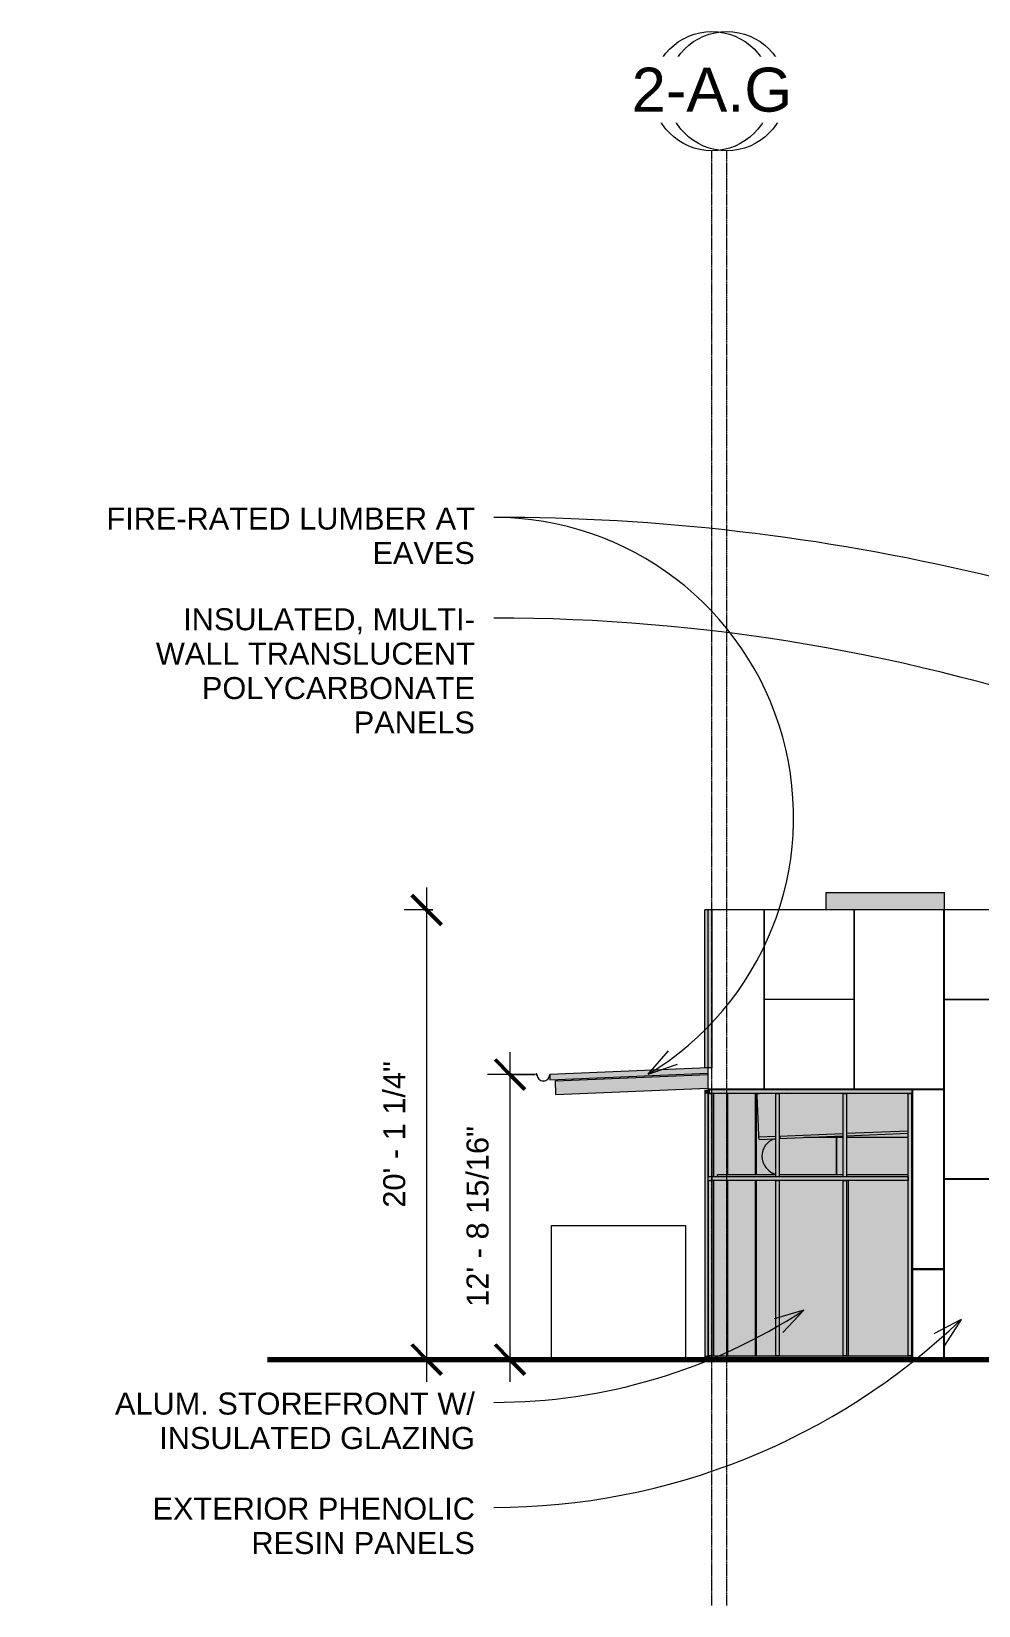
# Model space of a CAD drawing. Header units: inches. Extents: x 20478 to 36715, y -248 to 750.
# Drawn here: x 28836 to 29344, y -132 to 713 of the extents above; entities that cross this region are included whole.
import ezdxf

# ---------------------------------------------------------------- set-up
doc = ezdxf.new("R2010")
doc.units = ezdxf.units.IN
doc.header["$MEASUREMENT"] = 0
doc.linetypes.add('Grid Line 1_2_', pattern=[0.875, 0.5, -0.125, 0.125, -0.125])
for name, color, linetype, lineweight in [('A-ANNO-DIMS', 211, 'Continuous', 9), ('A-ANNO-DIMS-128', 211, 'Continuous', 9), ('A-GLAZ-CWMG', 51, 'Continuous', 9), ('A-ROOF', 132, 'Continuous', 13), ('A-ROOF-OTLN', 132, 'Continuous', 9), ('A-WALL-PATT', 111, 'Continuous', 13), ('C-TOPO', 7, 'Continuous', 9), ('E-ELEC-EQPM', 71, 'Continuous', 9), ('G-ANNO-TEXT', 231, 'Continuous', 9), ('I-WALL', 2, 'Continuous', 13), ('L-SITE-WALL', 31, 'Continuous', 13), ('M-EQPM', 50, 'Continuous', 9), ('M-HVAC-DUCT', 70, 'Continuous', 9), ('M-HVAC-DUCT-ANNO', 70, 'Continuous', 9), ('S-BEAM', 12, 'Continuous', 9), ('S-COLS', 52, 'Continuous', 9), ('S-GRID', 1, 'Continuous', 9), ('S-GRID-IDEN', 1, 'Continuous', 9)]:
    doc.layers.add(name, color=color, linetype=linetype, lineweight=lineweight)
doc.styles.add('Arial', font='arial.ttf', dxfattribs={"height": 23.60479})
doc.styles.add('Arial_1', font='arial.ttf', dxfattribs={"height": 11.802395})
doc.dimstyles.new('Linear_-_3_32__Arial', dxfattribs={"dimscale": 12, "dimtxt": 12, "dimasz": 1.333333, "dimexe": 1, "dimexo": 0.666667, "dimgap": 0.666667, "dimtad": 1, "dimdec": 4, "dimrnd": 0.0625, "dimzin": 1, "dimdsep": 46, "dimlunit": 4, "dimtxsty": 'Arial_1', "dimblk1": 'OBLIQUE', "dimblk2": 'OBLIQUE', "dimsah": 1, "dimcen": 0.09, "dimdle": 1, "dimazin": 0, "dimtfac": 1, "dimtdec": 4, "dimtix": 1, "dimtmove": 0, "dimatfit": 3, "dimfxl": 1, "dimtvp": 1, "dimtfill": 1, "dimfrac": 2, "dimtolj": 1, "dimtzin": 0, "dimarcsym": 2})

# ---------------------------------------------------------------- blocks, each defined once
blk = doc.blocks.new('W-Wide Flange-Column - B2_B-1007241-Elevation - East')
at = {"layer": 'S-COLS'}
h = blk.add_hatch(color=256, dxfattribs=at)
h.paths.add_polyline_path([(-22786.87, 2), (-22786.87, 96), (-22787.3, 96), (-22787.3, 2)], flags=0)
h.paths.add_polyline_path([(-22787.3, 99.16), (-22786.87, 99.16), (-22786.87, 142.75), (-22787.3, 142.75), (-22787.3, 132.64)], flags=0)
h = blk.add_hatch(color=256, dxfattribs=at)
h.paths.add_polyline_path([(-22786.35, 2), (-22786.18, 2), (-22786.18, 96), (-22786.87, 96), (-22786.83, 2), (-22786.52, 2)], flags=0)
h.paths.add_polyline_path([(-22786.78, 99.16), (-22786.18, 99.16), (-22786.18, 142.75), (-22786.87, 142.75), (-22786.83, 99.16), (-22786.81, 99.16)], flags=0)
h = blk.add_hatch(color=256, dxfattribs=at)
h.paths.add_polyline_path([(-22772.68, 2), (-22772.68, 96), (-22786.18, 96), (-22786.18, 2)], flags=0)
h.paths.add_polyline_path([(-22786.18, 99.16), (-22772.68, 99.16), (-22772.68, 142.75), (-22786.18, 142.75), (-22786.18, 132.64)], flags=0)
h = blk.add_hatch(color=256, dxfattribs=at)
h.paths.add_polyline_path([(-22772.53, 2), (-22771.99, 2), (-22772.03, 96), (-22772.68, 96), (-22772.68, 2), (-22772.53, 2)], flags=0)
h.paths.add_polyline_path([(-22772.06, 99.16), (-22771.99, 99.16), (-22772.03, 142.75), (-22772.68, 142.75), (-22772.63, 99.16), (-22772.08, 99.16)], flags=0)
h = blk.add_hatch(color=256, dxfattribs=at)
h.paths.add_polyline_path([(-22771.55, 2), (-22771.55, 96), (-22771.99, 96), (-22771.99, 2)], flags=0)
h.paths.add_polyline_path([(-22771.99, 99.16), (-22771.55, 99.16), (-22771.55, 142.75), (-22771.99, 142.75), (-22771.99, 104.51)], flags=0)
for p, q in [((-22787.3, 142.75), (-22787.3, 99.16)), ((-22786.87, 142.75), (-22786.87, 99.16)), ((-22771.99, 142.75), (-22771.99, 99.16)), ((-22771.55, 142.75), (-22771.55, 99.16)), ((-22787.3, 96), (-22787.3, 2)), ((-22786.87, 96), (-22786.87, 2)), ((-22771.99, 96), (-22771.99, 2)), ((-22771.55, 96), (-22771.55, 2))]:
    blk.add_line(p, q, dxfattribs=at)
blk = doc.blocks.new('W-Wide Flange - 8_ WIDE-1053161-Elevation - East')
at = {"layer": 'S-BEAM'}
h = blk.add_hatch(color=256, dxfattribs=at)
h.paths.add_polyline_path([(-22754.61, 144.75), (-22721.95, 144.75), (-22709.95, 145.25), (-22742.61, 145.25)], flags=0)
h.paths.add_polyline_path([(-22371.37, 160.05), (-22370.44, 160.05), (-22370.44, 160.76), (-22371.37, 160.72)], flags=0)
h = blk.add_hatch(color=256, dxfattribs=at)
h.paths.add_polyline_path([(-22770.07, 120.34), (-22761.18, 120.71), (-22761.18, 142.22), (-22770.96, 141.82), (-22770.19, 123.26)], flags=0)
h.paths.add_polyline_path([(-22759.18, 120.79), (-22724.99, 122.21), (-22724.99, 142.75), (-22749.62, 142.71), (-22759.18, 142.26), (-22759.18, 123.26)], flags=0)
h.paths.add_polyline_path([(-22722.99, 122.3), (-22689.93, 123.67), (-22689.93, 142.75), (-22722.99, 142.71), (-22722.99, 132.64)], flags=0)
h.paths.add_polyline_path([(-22687.93, 123.76), (-22687.68, 123.77), (-22687.68, 145.25), (-22689.93, 145.19), (-22700.57, 144.75), (-22687.93, 144.75), (-22687.93, 132.64)], flags=0)
h.paths.add_polyline_path([(-22371.37, 136.95), (-22370.44, 137.02), (-22370.44, 157.02), (-22371.37, 157.02), (-22371.37, 137.02)], flags=0)
h.paths.add_polyline_path([(-22366.82, 137.14), (-22359.55, 137.46), (-22359.55, 142.02), (-22364.05, 142.02), (-22364.05, 145), (-22366.82, 145), (-22366.82, 137.23)], flags=0)
h = blk.add_hatch(color=256, dxfattribs=at)
h.paths.add_polyline_path([(-22770.96, 141.82), (-22761.18, 142.26), (-22761.18, 142.75), (-22771, 142.71), (-22770.97, 142.05)], flags=0)
h.paths.add_polyline_path([(-22759.18, 142.31), (-22748.57, 142.75), (-22759.18, 142.71), (-22759.18, 142.45)], flags=0)
h.paths.add_polyline_path([(-22721.86, 144.75), (-22700.57, 144.75), (-22688.57, 145.25), (-22709.95, 145.25), (-22721.95, 144.75)], flags=0)
h = blk.add_hatch(color=256, dxfattribs=at)
h.paths.add_polyline_path([(-22770.03, 119.45), (-22761.18, 119.85), (-22761.18, 120.71), (-22770.07, 120.34), (-22770.03, 119.48)], flags=0)
h.paths.add_polyline_path([(-22759.18, 119.9), (-22724.99, 121.35), (-22724.99, 122.21), (-22759.18, 120.78), (-22759.18, 119.93)], flags=0)
h.paths.add_polyline_path([(-22722.99, 121.41), (-22689.93, 122.81), (-22689.93, 123.67), (-22722.99, 122.27), (-22722.99, 121.43)], flags=0)
h.paths.add_polyline_path([(-22687.93, 122.87), (-22687.68, 122.91), (-22687.68, 123.77), (-22687.93, 123.71), (-22687.93, 122.89)], flags=0)
h.paths.add_polyline_path([(-22371.37, 136.06), (-22370.44, 136.13), (-22370.44, 136.99), (-22371.37, 136.95), (-22371.37, 136.06)], flags=0)
h.paths.add_polyline_path([(-22366.82, 136.25), (-22359.55, 136.6), (-22359.55, 137.44), (-22366.82, 137.14), (-22366.82, 136.25)], flags=0)
h = blk.add_hatch(color=256, dxfattribs=at)
h.paths.add_polyline_path([(-22769.97, 118.09), (-22761.18, 118.45), (-22761.18, 119.82), (-22770.03, 119.45)], flags=0)
h.paths.add_polyline_path([(-22759.18, 118.54), (-22724.99, 119.96), (-22724.99, 121.32), (-22759.18, 119.9), (-22759.18, 118.57)], flags=0)
h.paths.add_polyline_path([(-22722.99, 120.05), (-22689.93, 121.42), (-22689.93, 122.78), (-22722.99, 121.41)], flags=0)
h.paths.add_polyline_path([(-22687.93, 121.51), (-22687.68, 121.52), (-22687.68, 122.88), (-22687.93, 122.87)], flags=0)
h.paths.add_polyline_path([(-22371.37, 134.7), (-22370.44, 134.73), (-22370.44, 136.1), (-22371.37, 136.06)], flags=0)
h.paths.add_polyline_path([(-22366.82, 134.89), (-22358.9, 135.22), (-22358.95, 136.57), (-22366.82, 136.25)], flags=0)
for p, q in [((-22371.37, 160.72), (-22370.44, 160.76)), ((-22754.61, 144.75), (-22742.61, 145.25)), ((-22721.95, 144.75), (-22709.95, 145.25)), ((-22771, 142.71), (-22769.95, 142.75)), ((-22770.96, 141.82), (-22771, 142.71)), ((-22770.07, 120.34), (-22770.96, 141.82)), ((-22371.37, 136.06), (-22370.44, 136.1)), ((-22366.82, 136.25), (-22358.95, 136.57)), ((-22366.82, 134.89), (-22358.9, 135.22)), ((-22358.95, 136.6), (-22358.95, 136.57)), ((-22358.95, 136.57), (-22358.9, 135.22)), ((-22371.37, 134.7), (-22370.44, 134.73)), ((-22770.03, 119.45), (-22770.07, 120.34)), ((-22770.03, 119.45), (-22761.18, 119.82)), ((-22769.97, 118.09), (-22770.03, 119.45)), ((-22769.97, 118.09), (-22761.18, 118.45)), ((-22759.18, 119.9), (-22724.99, 121.32)), ((-22759.18, 118.54), (-22724.99, 119.96)), ((-22722.99, 121.41), (-22689.93, 122.78)), ((-22722.99, 120.05), (-22689.93, 121.42)), ((-22687.93, 122.87), (-22687.68, 122.88)), ((-22687.93, 121.51), (-22687.68, 121.52))]:
    blk.add_line(p, q, dxfattribs=at)
blk = doc.blocks.new('Girt_C - 8_D-1039129-Elevation - East')
at = {"layer": 'S-BEAM'}
h = blk.add_hatch(color=256, dxfattribs=at)
h.paths.add_polyline_path([(-22792.3, 98.98), (-22761.18, 98.99), (-22761.18, 99.16), (-22792.3, 99.11)], flags=0)
h.paths.add_polyline_path([(-22722.99, 98.98), (-22689.93, 99.01), (-22689.93, 99.16), (-22722.99, 99.11), (-22722.99, 99)], flags=0)
h.paths.add_polyline_path([(-22724.99, 98.98), (-22724.99, 99.16), (-22759.18, 99.11), (-22759.18, 98.98), (-22728.87, 98.98)], flags=0)
h.paths.add_polyline_path([(-22687.93, 98.98), (-22687.68, 99.01), (-22687.68, 99.16), (-22687.93, 99.11), (-22687.93, 99.01)], flags=0)
h.paths.add_polyline_path([(-22360.05, 98.98), (-22360.05, 99.11), (-22366.82, 99.11), (-22366.82, 98.98)], flags=0)
h.paths.add_polyline_path([(-22370.44, 98.98), (-22370.44, 99.16), (-22371.37, 99.11), (-22371.37, 98.98)], flags=0)
h = blk.add_hatch(color=256, dxfattribs=at)
h.paths.add_polyline_path([(-22687.93, 96.61), (-22687.68, 96.61), (-22687.68, 98.98), (-22687.93, 98.98), (-22687.93, 97)], flags=0)
h.paths.add_polyline_path([(-22360.05, 96.61), (-22360.05, 98.98), (-22366.82, 98.98), (-22366.82, 96.61)], flags=0)
h.paths.add_polyline_path([(-22370.44, 96.61), (-22370.44, 98.98), (-22371.37, 98.98), (-22371.37, 96.61)], flags=0)
h.paths.add_polyline_path([(-22761.18, 98), (-22761.18, 98.98), (-22792.3, 98.98), (-22792.3, 98), (-22762.76, 98)], flags=0)
h.paths.add_polyline_path([(-22733.71, 98), (-22724.99, 98), (-22724.99, 98.98), (-22759.18, 98.98), (-22759.18, 98), (-22738.55, 98)], flags=0)
h.paths.add_polyline_path([(-22704.66, 98), (-22689.93, 98), (-22689.93, 98.98), (-22722.99, 98.98), (-22722.99, 98)], flags=0)
h = blk.add_hatch(color=256, dxfattribs=at)
h.paths.add_polyline_path([(-22371.37, 96.13), (-22370.44, 96.13), (-22370.44, 96.61), (-22371.37, 96.61)], flags=0)
h.paths.add_polyline_path([(-22687.68, 96.13), (-22687.68, 96.61), (-22687.93, 96.61), (-22687.93, 96.13)], flags=0)
h.paths.add_polyline_path([(-22360.05, 96.13), (-22360.05, 96.61), (-22366.82, 96.61), (-22366.82, 96.13)], flags=0)
for p, q in [((-22761.18, 99.16), (-22792.3, 99.16)), ((-22792.3, 98.98), (-22792.3, 99.16)), ((-22792.3, 98), (-22792.3, 98.98)), ((-22724.99, 99.16), (-22759.18, 99.16)), ((-22689.93, 99.16), (-22722.99, 99.16)), ((-22687.68, 99.16), (-22687.93, 99.16)), ((-22687.93, 96.61), (-22687.68, 96.61)), ((-22687.93, 96.13), (-22687.68, 96.13)), ((-22370.44, 99.16), (-22371.37, 99.16)), ((-22371.37, 96.61), (-22370.44, 96.61)), ((-22371.37, 96.13), (-22370.44, 96.13)), ((-22360.05, 99.16), (-22366.82, 99.16)), ((-22366.82, 96.61), (-22360.05, 96.61)), ((-22366.82, 96.13), (-22360.05, 96.13)), ((-22360.05, 99.11), (-22360.05, 98.98)), ((-22360.05, 98.98), (-22360.05, 96.61)), ((-22360.05, 96.61), (-22360.05, 96.13))]:
    blk.add_line(p, q, dxfattribs=at)
blk = doc.blocks.new('Rectangular Mullion - Rectangular Mullion 1-827989-Elevation - East')
at = {"layer": 'A-GLAZ-CWMG'}
blk.add_hatch(color=256, dxfattribs=at).paths.add_polyline_path([(-22797.43, 142.75), (-22797.43, 144.75), (-22798.93, 144.75), (-22798.93, 142.75)], flags=0)
blk.add_line((-22798.93, 142.75), (-22798.93, 144.75), dxfattribs=at)
blk = doc.blocks.new('Rectangular Mullion - Rectangular Mullion 1-827457-Elevation - East')
at = {"layer": 'A-GLAZ-CWMG'}
h = blk.add_hatch(color=256, dxfattribs=at)
h.paths.add_polyline_path([(-22794.43, 2), (-22794.43, 96), (-22795.37, 96), (-22795.37, 2)], flags=0)
h.paths.add_polyline_path([(-22797.43, 2), (-22797.43, 97), (-22798.93, 97), (-22798.93, 2)], flags=0)
for p, q in [((-22798.93, 2), (-22798.93, 97)), ((-22794.43, 96), (-22794.43, 2))]:
    blk.add_line(p, q, dxfattribs=at)
blk = doc.blocks.new('Rectangular Mullion - Rectangular Mullion 1-827803-Elevation - East')
at = {"layer": 'A-GLAZ-CWMG'}
h = blk.add_hatch(color=256, dxfattribs=at)
h.paths.add_polyline_path([(-22797.43, 97), (-22797.43, 142.75), (-22798.93, 142.75), (-22798.93, 97)], flags=0)
h.paths.add_polyline_path([(-22795.37, 98), (-22794.43, 98), (-22794.43, 142.75), (-22795.37, 142.75), (-22795.37, 132.64)], flags=0)
for p, q in [((-22798.93, 97), (-22798.93, 142.75)), ((-22794.43, 142.75), (-22794.43, 98))]:
    blk.add_line(p, q, dxfattribs=at)
blk = doc.blocks.new('Rectangular Mullion - Rectangular Mullion 1-779578-Elevation - East')
at = {"layer": 'A-GLAZ-CWMG'}
blk.add_hatch(color=256, dxfattribs=at).paths.add_polyline_path([(-22797.43, 0), (-22797.43, 2), (-22798.93, 2), (-22798.93, 0)], flags=0)
blk.add_line((-22798.93, 0), (-22798.93, 2), dxfattribs=at)
blk = doc.blocks.new('Rectangular Mullion - Rectangular Mullion 1-827988-Elevation - East')
at = {"layer": 'A-GLAZ-CWMG'}
blk.add_hatch(color=256, dxfattribs=at).paths.add_polyline_path([(-22796.37, 142.75), (-22796.37, 144.75), (-22797.43, 144.75), (-22797.43, 142.75)], flags=0)
for p, q in [((-22797.43, 142.75), (-22797.43, 144.75)), ((-22796.37, 144.75), (-22797.43, 144.75)), ((-22796.37, 142.75), (-22797.43, 142.75))]:
    blk.add_line(p, q, dxfattribs=at)
blk = doc.blocks.new('Rectangular Mullion - Rectangular Mullion 1-769201-Elevation - East')
at = {"layer": 'A-GLAZ-CWMG'}
blk.add_hatch(color=256, dxfattribs=at).paths.add_polyline_path([(-22760.18, 142.75), (-22723.99, 142.75), (-22724.03, 144.75), (-22760.18, 144.75)], flags=0)
for p, q in [((-22723.99, 144.75), (-22760.18, 144.75)), ((-22723.99, 142.75), (-22760.18, 142.75))]:
    blk.add_line(p, q, dxfattribs=at)
blk = doc.blocks.new('Rectangular Mullion - Rectangular Mullion 1-769360-Elevation - East')
at = {"layer": 'A-GLAZ-CWMG'}
blk.add_hatch(color=256, dxfattribs=at).paths.add_polyline_path([(-22687.93, 0), (-22687.93, 2), (-22723.99, 2), (-22723.99, 0)], flags=0)
for p, q in [((-22723.99, 2), (-22687.93, 2)), ((-22687.93, 2), (-22687.93, 0))]:
    blk.add_line(p, q, dxfattribs=at)
blk = doc.blocks.new('Rectangular Mullion - Rectangular Mullion 1-769200-Elevation - East')
at = {"layer": 'A-GLAZ-CWMG'}
blk.add_hatch(color=256, dxfattribs=at).paths.add_polyline_path([(-22796.37, 0), (-22760.18, 0), (-22760.18, 2), (-22796.37, 2)], flags=0)
blk.add_line((-22796.37, 2), (-22760.18, 2), dxfattribs=at)
blk = doc.blocks.new('Rectangular Mullion - Rectangular Mullion 1-779579-Elevation - East')
at = {"layer": 'A-GLAZ-CWMG'}
blk.add_hatch(color=256, dxfattribs=at).paths.add_polyline_path([(-22797.43, 0), (-22796.37, 0), (-22796.37, 2), (-22797.43, 2)], flags=0)
for p, q in [((-22797.43, 0), (-22797.43, 2)), ((-22797.43, 2), (-22796.37, 2))]:
    blk.add_line(p, q, dxfattribs=at)
blk = doc.blocks.new('Rectangular Mullion - Rectangular Mullion 1-827436-Elevation - East')
at = {"layer": 'A-GLAZ-CWMG'}
blk.add_hatch(color=256, dxfattribs=at).paths.add_polyline_path([(-22795.43, 2), (-22795.43, 97), (-22797.43, 97), (-22797.43, 2)], flags=0)
for p, q in [((-22797.43, 97), (-22797.43, 2)), ((-22795.43, 97), (-22795.43, 2)), ((-22795.43, 2), (-22797.43, 2))]:
    blk.add_line(p, q, dxfattribs=at)
blk = doc.blocks.new('Rectangular Mullion - Rectangular Mullion 1-827437-Elevation - East')
at = {"layer": 'A-GLAZ-CWMG'}
blk.add_hatch(color=256, dxfattribs=at).paths.add_polyline_path([(-22795.43, 97), (-22795.43, 142.75), (-22797.43, 142.75), (-22797.43, 97)], flags=0)
for p, q in [((-22797.43, 142.75), (-22795.43, 142.75)), ((-22797.43, 142.75), (-22797.43, 97)), ((-22795.43, 142.75), (-22795.43, 97))]:
    blk.add_line(p, q, dxfattribs=at)
blk = doc.blocks.new('Rectangular Mullion - Rectangular Mullion 1-827438-Elevation - East')
at = {"layer": 'A-GLAZ-CWMG'}
blk.add_hatch(color=256, dxfattribs=at).paths.add_polyline_path([(-22687.93, 97), (-22687.93, 142.75), (-22689.93, 142.75), (-22689.93, 97)], flags=0)
for p, q in [((-22689.93, 142.75), (-22687.93, 142.75)), ((-22689.93, 97), (-22689.93, 142.75)), ((-22687.93, 97), (-22687.93, 142.75))]:
    blk.add_line(p, q, dxfattribs=at)
blk = doc.blocks.new('Rectangular Mullion - Rectangular Mullion 1-827439-Elevation - East')
at = {"layer": 'A-GLAZ-CWMG'}
blk.add_hatch(color=256, dxfattribs=at).paths.add_polyline_path([(-22689.93, 2), (-22687.93, 2), (-22687.93, 97), (-22689.93, 97), (-22689.93, 95.13)], flags=0)
for p, q in [((-22689.93, 2), (-22689.93, 97)), ((-22687.93, 2), (-22687.93, 97)), ((-22687.93, 2), (-22689.93, 2))]:
    blk.add_line(p, q, dxfattribs=at)
blk = doc.blocks.new('Rectangular Mullion - Rectangular Mullion 1-769364-Elevation - East')
at = {"layer": 'A-GLAZ-CWMG'}
blk.add_hatch(color=256, dxfattribs=at).paths.add_polyline_path([(-22723.99, 96), (-22689.93, 96), (-22689.93, 98), (-22723.99, 98)], flags=0)
for p, q in [((-22689.93, 98), (-22723.99, 98)), ((-22689.93, 96), (-22723.99, 96)), ((-22689.93, 98), (-22689.93, 96))]:
    blk.add_line(p, q, dxfattribs=at)
blk = doc.blocks.new('Rectangular Mullion - Rectangular Mullion 1-769423-Elevation - East')
at = {"layer": 'A-GLAZ-CWMG'}
blk.add_hatch(color=256, dxfattribs=at).paths.add_polyline_path([(-22762.76, 96), (-22760.18, 96), (-22760.18, 98), (-22796.37, 98), (-22796.37, 96), (-22767.6, 96)], flags=0)
for p, q in [((-22760.18, 98), (-22796.37, 98)), ((-22760.18, 96), (-22796.37, 96))]:
    blk.add_line(p, q, dxfattribs=at)
blk = doc.blocks.new('Rectangular Mullion - Rectangular Mullion 1-827430-Elevation - East')
at = {"layer": 'A-GLAZ-CWMG'}
blk.add_hatch(color=256, dxfattribs=at).paths.add_polyline_path([(-22759.18, 2), (-22759.18, 96), (-22761.18, 96), (-22761.18, 2)], flags=0)
for p, q in [((-22761.18, 96), (-22759.18, 96)), ((-22761.18, 96), (-22761.18, 2)), ((-22759.18, 96), (-22759.18, 2)), ((-22759.18, 2), (-22761.18, 2))]:
    blk.add_line(p, q, dxfattribs=at)
blk = doc.blocks.new('Rectangular Mullion - Rectangular Mullion 1-827431-Elevation - East')
at = {"layer": 'A-GLAZ-CWMG'}
blk.add_hatch(color=256, dxfattribs=at).paths.add_polyline_path([(-22761.18, 98), (-22759.18, 98), (-22759.18, 142.75), (-22761.18, 142.75), (-22761.18, 99.82)], flags=0)
for p, q in [((-22761.18, 142.75), (-22759.18, 142.75)), ((-22761.18, 142.75), (-22761.18, 98)), ((-22759.18, 142.75), (-22759.18, 98)), ((-22759.18, 98), (-22761.18, 98))]:
    blk.add_line(p, q, dxfattribs=at)
blk = doc.blocks.new('Rectangular Mullion - Rectangular Mullion 1-779532-Elevation - East')
at = {"layer": 'A-GLAZ-CWMG'}
blk.add_hatch(color=256, dxfattribs=at).paths.add_polyline_path([(-22687.93, 142.75), (-22687.93, 144.75), (-22723.99, 144.75), (-22723.99, 142.75)], flags=0)
for p, q in [((-22687.93, 144.75), (-22723.99, 144.75)), ((-22687.93, 144.75), (-22687.93, 142.75)), ((-22687.93, 142.75), (-22723.99, 142.75))]:
    blk.add_line(p, q, dxfattribs=at)
blk = doc.blocks.new('Rectangular Mullion - Rectangular Mullion 1-769211-Elevation - East')
at = {"layer": 'A-GLAZ-CWMG'}
blk.add_hatch(color=256, dxfattribs=at).paths.add_polyline_path([(-22724.03, 0), (-22723.99, 0), (-22724.03, 2), (-22760.18, 2), (-22760.18, 0)], flags=0)
blk.add_line((-22760.18, 2), (-22723.99, 2), dxfattribs=at)
blk = doc.blocks.new('Rectangular Mullion - Rectangular Mullion 1-779533-Elevation - East')
at = {"layer": 'A-GLAZ-CWMG'}
blk.add_hatch(color=256, dxfattribs=at).paths.add_polyline_path([(-22724.03, 96), (-22723.99, 96), (-22724.03, 98), (-22760.18, 98), (-22760.18, 96), (-22728.87, 96)], flags=0)
for p, q in [((-22723.99, 98), (-22760.18, 98)), ((-22723.99, 96), (-22760.18, 96))]:
    blk.add_line(p, q, dxfattribs=at)
blk = doc.blocks.new('Rectangular Mullion - Rectangular Mullion 1-827464-Elevation - East')
at = {"layer": 'A-GLAZ-CWMG'}
blk.add_hatch(color=256, dxfattribs=at).paths.add_polyline_path([(-22722.99, 2), (-22722.99, 96), (-22724.99, 96), (-22724.99, 2), (-22724.03, 2)], flags=0)
for p, q in [((-22724.99, 96), (-22722.99, 96)), ((-22724.99, 96), (-22724.99, 2)), ((-22722.99, 96), (-22722.99, 2)), ((-22722.99, 2), (-22724.99, 2))]:
    blk.add_line(p, q, dxfattribs=at)
blk = doc.blocks.new('Rectangular Mullion - Rectangular Mullion 1-827987-Elevation - East')
at = {"layer": 'A-GLAZ-CWMG'}
blk.add_hatch(color=256, dxfattribs=at).paths.add_polyline_path([(-22724.99, 98), (-22722.99, 98), (-22722.99, 142.75), (-22724.99, 142.75), (-22724.99, 104.51)], flags=0)
for p, q in [((-22724.99, 142.75), (-22722.99, 142.75)), ((-22724.99, 142.75), (-22724.99, 98)), ((-22722.99, 142.75), (-22722.99, 98)), ((-22722.99, 98), (-22724.99, 98))]:
    blk.add_line(p, q, dxfattribs=at)
blk = doc.blocks.new('Rectangular Mullion - Rectangular Mullion 1-827470-Elevation - East')
at = {"layer": 'A-GLAZ-CWMG'}
blk.add_hatch(color=256, dxfattribs=at).paths.add_polyline_path([(-22722.05, 2), (-22722.05, 96), (-22722.99, 96), (-22722.99, 2)], flags=0)
blk.add_line((-22722.05, 2), (-22722.05, 96), dxfattribs=at)
blk = doc.blocks.new('Carrier_48TC_Standard_Efficiency_Gas_Heat_Electric_Cooling_Packaged_Rooftop_Unit_3_to_15_nominal_tons - 15 ton 48TC__16-V132-Elevation - East')
at = {"layer": 'M-EQPM'}
blk.add_hatch(color=256, dxfattribs=at).paths.add_polyline_path([(-22670.49, 241.3), (-22670.49, 250.7), (-22733.87, 250.7), (-22733.87, 241.3), (-22685.29, 241.3)], flags=0)
for p, q in [((-22733.87, 250.7), (-22670.49, 250.7)), ((-22733.87, 241.3), (-22733.87, 250.7)), ((-22670.49, 241.3), (-22670.49, 250.7))]:
    blk.add_line(p, q, dxfattribs=at)
blk = doc.blocks.new('Round Elbow - 1_5 D-893092-Elevation - East')
at = {"layer": 'M-HVAC-DUCT'}
h = blk.add_hatch(color=256, dxfattribs=at)
h.paths.add_polyline_path([(-22728.41, 109.1), (-22728.41, 119.1), (-22745.91, 119.09), (-22759.18, 118.54), (-22759.18, 109.1), (-22732.59, 109.1)], flags=0)
h.paths.add_polyline_path([(-22762.76, 109.1), (-22761.18, 109.1), (-22761.18, 118.45), (-22762.15, 118.36), (-22762.37, 118.27), (-22764.07, 117.33), (-22765.48, 116.17), (-22766.73, 114.65), (-22767.65, 112.92), (-22768.22, 111.05), (-22768.41, 109.1), (-22763.05, 109.1)], flags=0)
h = blk.add_hatch(color=256, dxfattribs=at)
h.paths.add_polyline_path([(-22757.45, 99.16), (-22728.41, 99.16), (-22728.41, 109.1), (-22759.18, 109.1), (-22759.18, 99.17), (-22758.58, 99.16), (-22757.85, 99.16)], flags=0)
h.paths.add_polyline_path([(-22761.18, 99.54), (-22761.18, 109.1), (-22768.41, 109.1), (-22768.22, 107.15), (-22767.52, 105.02), (-22766.73, 103.54), (-22765.48, 102.03), (-22763.97, 100.78), (-22762.1, 99.82), (-22761.86, 99.75)], flags=0)
for p, q in [((-22758.37, 119.1), (-22758.41, 119.1)), ((-22728.41, 119.1), (-22728.41, 109.1)), ((-22728.41, 109.1), (-22728.41, 99.12))]:
    blk.add_line(p, q, dxfattribs=at)
at = {"layer": 'M-HVAC-DUCT', "flags": 128}
blk.add_lwpolyline([(-22728.41, 119.1), (-22729.61, 119.1), (-22730.81, 119.1), (-22732, 119.1), (-22733.19, 119.1), (-22734.37, 119.1), (-22735.54, 119.1), (-22736.7, 119.1), (-22737.85, 119.1), (-22738.98, 119.1), (-22740.09, 119.1), (-22741.19, 119.1), (-22742.27, 119.1), (-22743.32, 119.1), (-22744.35, 119.1), (-22745.35, 119.1), (-22745.72, 119.1)], dxfattribs=at)
at = {"layer": 'M-HVAC-DUCT'}
for start, end in [(110.82871, 180), (180, 253.8641), (265.58498, 266.131)]:
    blk.add_arc((-22758.41, 109.1), 10, start, end, dxfattribs=at)
blk = doc.blocks.new('Dimension Lumber - 4x8-1038248-Elevation - East')
at = {"layer": 'S-BEAM'}
blk.add_hatch(color=256, dxfattribs=at).paths.add_polyline_path([(-22879.06, 142.23), (-22797.43, 145.63), (-22797.43, 152.89), (-22879.36, 149.48)], flags=0)
for p, q in [((-22879.36, 149.48), (-22797.43, 152.89)), ((-22879.06, 142.23), (-22879.36, 149.48)), ((-22879.06, 142.23), (-22797.43, 145.63))]:
    blk.add_line(p, q, dxfattribs=at)
blk = doc.blocks.new('Transformer-Dry-Type-Siemens - 6x6x6-1004770-Elevation - East')
at = {"layer": 'E-ELEC-EQPM'}
for p, q in [((-22881.46, 0), (-22881.46, 72)), ((-22881.46, 72), (-22809.46, 72)), ((-22881.46, 72), (-22809.46, 72)), ((-22881.46, 0), (-22881.46, 72)), ((-22809.46, 72), (-22809.46, 0)), ((-22809.46, 72), (-22809.46, 0))]:
    blk.add_line(p, q, dxfattribs=at)
blk = doc.blocks.new('Girt_C - 8_D-1077142-Elevation - East')
at = {"layer": 'S-BEAM'}
for points in [[(-22366.82, 241.12), (-22360.05, 241.12), (-22360.05, 241.3), (-22366.82, 241.25)], [(-22360.05, 238.75), (-22360.05, 241.12), (-22366.82, 241.12), (-22366.82, 238.75)], [(-22360.05, 238.27), (-22360.05, 238.75), (-22366.82, 238.75), (-22366.82, 238.27)]]:
    blk.add_hatch(color=256, dxfattribs=at).paths.add_polyline_path(points, flags=0)
for p, q in [((-22372.12, 241.3), (-22791.3, 241.3)), ((-22791.3, 241.25), (-22791.3, 241.3)), ((-22360.05, 241.3), (-22366.82, 241.3)), ((-22366.82, 238.75), (-22360.05, 238.75)), ((-22360.05, 238.27), (-22366.82, 238.27)), ((-22360.05, 241.3), (-22360.05, 241.12)), ((-22360.05, 241.12), (-22360.05, 238.75)), ((-22360.05, 238.75), (-22360.05, 238.27))]:
    blk.add_line(p, q, dxfattribs=at)
blk = doc.blocks.new('DIMBLOCK4-Elevation - East')
at = {"layer": 'A-ANNO-DIMS-128', "lineweight": 50}
for p, q in [((29092.72, 152.96), (29084.72, 160.96)), ((29092.72, 152.96), (29100.72, 144.96)), ((29092.72, 0), (29084.72, 8)), ((29092.72, 0), (29100.72, -8))]:
    blk.add_line(p, q, dxfattribs=at)
at = {"layer": 'A-ANNO-DIMS-128'}
for p, q in [((29092.72, 164.96), (29092.72, -12)), ((29106.17, 152.96), (29080.72, 152.96)), ((29092.72, 152.96), (29106.17, 152.96)), ((29096.03, 0), (29080.72, 0)), ((29092.72, 0), (29096.03, 0))]:
    blk.add_line(p, q, dxfattribs=at)
at = {"layer": 'A-ANNO-DIMS-128', "color": 0, "insert": (29069.41, 28.3), "char_height": 11.8024, "width": 115.6431, "attachment_point": 1, "rotation": 90, "line_spacing_factor": 0.938532, "style": 'Arial_1', "bg_fill": 3, "box_fill_scale": 1.25, "bg_fill_color": 0, "bg_fill_transparency": 0}
blk.add_mtext('12\' - 8 15/16"', dxfattribs=at)
blk = doc.blocks.new('_Oblique')
at = {"color": 0, "linetype": 'ByBlock', "lineweight": -2}
blk.add_line((-0.5, -0.5), (0.5, 0.5), dxfattribs=at)
blk = doc.blocks.new('DIMBLOCK5-Elevation - East')
at = {"layer": 'A-ANNO-DIMS-128', "lineweight": 50}
for p, q in [((29047.97, 241.25), (29039.97, 249.25)), ((29047.97, 241.25), (29055.97, 233.25)), ((29047.97, 0), (29039.97, 8)), ((29047.97, 0), (29055.97, -8))]:
    blk.add_line(p, q, dxfattribs=at)
at = {"layer": 'A-ANNO-DIMS-128'}
for p, q in [((29047.97, 253.25), (29047.97, -12)), ((29051.28, 241.25), (29035.97, 241.25)), ((29047.97, 241.25), (29051.28, 241.25)), ((29051.28, 0), (29035.97, 0)), ((29047.97, 0), (29051.28, 0))]:
    blk.add_line(p, q, dxfattribs=at)
at = {"layer": 'A-ANNO-DIMS-128', "color": 0, "insert": (29024.66, 81.49), "char_height": 11.8024, "width": 93.9323, "attachment_point": 1, "rotation": 90, "line_spacing_factor": 0.938532, "style": 'Arial_1', "bg_fill": 3, "box_fill_scale": 1.25, "bg_fill_color": 0, "bg_fill_transparency": 0}
blk.add_mtext('20\' - 1 1/4"', dxfattribs=at)
blk = doc.blocks.new('Grid - Grid Head - Circle-14747-Elevation - East')
at = {"layer": 'S-GRID-IDEN'}
blk.add_circle((-21143.8, 680.66), 32, dxfattribs=at)

msp = doc.modelspace()

# ---------------------------------------------------------------- hatches: boundary and pattern name
at = {"layer": 'A-ROOF'}
h = msp.add_hatch(color=256, dxfattribs=at)
h.paths.add_polyline_path([(29114.16828, 150.08398), (29199.04328, 153.62044), (29199.04328, 156.49794), (29114.16828, 152.96148)], flags=0)
h.paths.add_polyline_path([(29625.10578, 171.37305), (29626.0328, 171.41167), (29626.0328, 174.28917), (29625.10578, 174.25054)], flags=0)
at = {"layer": 'A-ROOF-OTLN'}
msp.add_hatch(color=256, dxfattribs=at).paths.add_polyline_path([(29110.66828, 149.46148), (29111.57415, 149.58074), (29112.41828, 149.93039), (29113.14315, 150.4866), (29113.69937, 151.21148), (29114.04902, 152.05561), (29114.16828, 152.96148), (29114.10578, 152.96148), (29113.98865, 152.07179), (29113.64524, 151.24273), (29113.09896, 150.5308), (29112.38703, 149.98452), (29111.55797, 149.64111), (29110.66828, 149.52398), (29109.77859, 149.64111), (29108.94953, 149.98452), (29108.2376, 150.5308), (29107.69132, 151.24273), (29107.34791, 152.07179), (29107.23078, 152.96148), (29107.16828, 152.96148), (29107.28754, 152.05561), (29107.63719, 151.21148), (29108.19341, 150.4866), (29108.91828, 149.93039), (29109.76241, 149.58074)], flags=0)
at = {"layer": 'A-WALL-PATT', "lineweight": 9}
h = msp.add_hatch(dxfattribs=at)
h.set_pattern_fill('FP_15', color=256, style=0, pattern_type=2)
h.set_pattern_definition([(0, (-22398.18, 0.25), (-193, 193), [48, -145]), (90, (-22398.18, 0.25), (-193, 1e-14), [96.25, -96.75]), (180, (-22350.18, 96.5), (-193, 193), [48, -145]), (90, (-22350.18, 0.25), (-193, 1e-14), [96.25, -96.75]), (180, (-22350.18, 96.75), (-193, 193), [48, -145]), (90, (-22350.18, 96.75), (-193, 1e-14), [96.25, -96.75]), (0, (-22398.18, 193), (-193, 193), [48, -145]), (90, (-22398.18, 96.75), (-193, 1e-14), [96.25, -96.75]), (0, (-22349.93, 48.25), (-193, 193), [48, -145]), (90, (-22349.93, 0), (-193, 1e-14), [48.25, -144.75]), (90, (-22301.93, 0), (-193, 1e-14), [48.25, -144.75]), (0, (-22349.93, 144.75), (-193, 193), [48, -145]), (90, (-22349.93, 48.5), (-193, 1e-14), [96.25, -96.75]), (180, (-22301.93, 48.5), (-193, 193), [48, -145]), (90, (-22301.93, 48.5), (-193, 1e-14), [96.25, -96.75]), (90, (-22349.93, 145), (-193, 1e-14), [48, -145]), (180, (-22301.93, 145), (-193, 193), [48, -145]), (90, (-22301.93, 145), (-193, 1e-14), [48, -145]), (0, (-22301.68, 0.25), (-193, 193), [48, -145]), (90, (-22301.68, 0.25), (-193, 1e-14), [96.25, -96.75]), (180, (-22253.68, 96.5), (-193, 193), [48, -145]), (90, (-22253.68, 0.25), (-193, 1e-14), [96.25, -96.75]), (180, (-22253.68, 96.75), (-193, 193), [48, -145]), (90, (-22253.68, 96.75), (-193, 1e-14), [96.25, -96.75]), (180, (-22253.68, 193), (-193, 193), [48, -145]), (90, (-22301.68, 96.75), (-193, 1e-14), [96.25, -96.75]), (0, (-22253.43, 48.25), (-193, 193), [48, -145]), (90, (-22253.43, 0), (-193, 1e-14), [48.25, -144.75]), (90, (-22205.43, 0), (-193, 1e-14), [48.25, -144.75]), (0, (-22253.43, 144.75), (-193, 193), [48, -145]), (90, (-22253.43, 48.5), (-193, 1e-14), [96.25, -96.75]), (180, (-22205.43, 48.5), (-193, 193), [48, -145]), (90, (-22205.43, 48.5), (-193, 1e-14), [96.25, -96.75]), (90, (-22253.43, 145), (-193, 1e-14), [48, -145]), (180, (-22205.43, 145), (-193, 193), [48, -145]), (90, (-22205.43, 145), (-193, 1e-14), [48, -145])])
h.paths.add_polyline_path([(29427.37611, 0), (29625.10578, 0), (29625.10578, 241.25), (29199.04328, 241.25), (29199.04328, 145.25), (29308.79328, 145.25), (29308.79328, 0)], flags=0)
at = {"layer": 'I-WALL'}
h = msp.add_hatch(color=256, dxfattribs=at)
h.paths.add_polyline_path([(29202.04328, 98), (29204.16828, 98), (29204.16828, 99.16406), (29209.16828, 99.16406), (29209.16828, 142.75), (29202.04328, 142.75), (29202.04328, 98.97591)], flags=0)
h.paths.add_polyline_path([(29235.29328, 99.16406), (29235.29328, 99.51843), (29234.96873, 99.58742), (29232.96919, 100.50291), (29231.19957, 101.85315), (29230.98784, 102.02691), (29229.63208, 103.75206), (29228.82011, 105.27115), (29228.25105, 107.14708), (29228.0589, 109.09798), (29228.27803, 111.17895), (29228.92345, 113.16535), (29230.14018, 115.16624), (29231.50048, 116.62598), (29233.0589, 117.75824), (29234.51076, 118.42132), (29226.4984, 118.08747), (29225.41601, 142.75), (29224.91828, 142.75), (29224.91828, 99.16406), (29234.81195, 99.16406)], flags=0)
h.paths.add_polyline_path([(29262.76156, 119.09798), (29271.48078, 119.09798), (29271.48078, 119.96173), (29251.01696, 119.09798), (29262.47514, 119.09798)], flags=0)
h.paths.add_polyline_path([(29306.54328, 119.09798), (29306.54328, 121.42267), (29273.48078, 120.04507), (29273.48078, 119.09798), (29291.81119, 119.09798)], flags=0)
h.paths.add_polyline_path([(29241.85776, 144.75), (29253.85776, 145.25), (29201.04328, 145.25), (29201.04328, 144.75), (29236.29328, 144.75)], flags=0)
h = msp.add_hatch(color=256, dxfattribs=at)
h.paths.add_polyline_path([(29308.79328, 0), (29308.79328, 96.12728), (29308.54328, 96.12728), (29308.54328, 0)], flags=0)
h.paths.add_polyline_path([(29237.29328, 2), (29271.48078, 2), (29271.48078, 96), (29237.29328, 96), (29237.29328, 95.12789)], flags=0)
h.paths.add_polyline_path([(29234.37947, 2), (29235.29328, 2), (29235.29328, 96), (29224.91828, 96), (29224.91828, 2)], flags=0)
h.paths.add_polyline_path([(29306.54328, 2), (29306.54328, 96), (29274.41828, 96), (29274.41828, 2)], flags=0)
h.paths.add_polyline_path([(29308.79328, 119.09798), (29308.79328, 121.51642), (29308.54328, 121.506), (29308.54328, 119.09798)], flags=0)
at = {"layer": 'L-SITE-WALL'}
for points in [[(29201.16828, 156.50333), (29201.16828, 241.25), (29197.41828, 241.25), (29197.41828, 156.50333)], [(29202.04328, 2), (29209.16828, 2), (29209.16828, 96), (29202.04328, 96), (29202.04328, 95.12789)]]:
    msp.add_hatch(color=256, dxfattribs=at).paths.add_polyline_path(points, flags=0)
at = {"layer": 'M-HVAC-DUCT'}
h = msp.add_hatch(color=256, dxfattribs=at)
h.paths.add_polyline_path([(29271.48078, 109.09798), (29271.48078, 119.09798), (29268.0589, 119.09798), (29268.0589, 109.09798)], flags=0)
h.paths.add_polyline_path([(29308.54328, 109.09798), (29308.79328, 109.09798), (29308.79328, 119.09798), (29308.54328, 119.07563), (29308.54328, 109.32494)], flags=0)
h.paths.add_polyline_path([(29306.54328, 109.09798), (29306.54328, 119.09798), (29273.48078, 119.09499), (29273.48078, 109.09798), (29291.81119, 109.09798)], flags=0)
h = msp.add_hatch(color=256, dxfattribs=at)
h.paths.add_polyline_path([(29308.79328, 99.16406), (29308.79328, 109.09798), (29308.54328, 109.09798), (29308.54328, 99.16406)], flags=0)
h.paths.add_polyline_path([(29273.48078, 99.16406), (29306.54328, 99.16406), (29306.54328, 109.09798), (29273.48078, 109.06759), (29273.48078, 99.28713)], flags=0)
h.paths.add_polyline_path([(29271.48078, 99.16406), (29271.48078, 109.09798), (29268.0589, 109.09798), (29268.0589, 99.16406)], flags=0)
at = {"layer": 'M-HVAC-DUCT-ANNO'}
msp.add_hatch(color=256, dxfattribs=at).paths.add_polyline_path([(29235.29328, 99.51843), (29235.29328, 99.53727), (29235.21986, 99.53404)], flags=0)

# ---------------------------------------------------------------- linework, layer by layer
at = {"layer": 'A-ROOF'}
for p, q in [((29199.04328, 156.49794), (29114.16828, 152.96148)), ((29114.16828, 150.08398), (29199.04328, 153.62044)), ((29114.16828, 152.96148), (29114.16828, 150.08398))]:
    msp.add_line(p, q, dxfattribs=at)
at = {"layer": 'A-ROOF-OTLN'}
for p, q in [((29107.11254, 152.7199), (29107.06791, 152.76453)), ((29114.16828, 152.96148), (29114.10578, 152.96148))]:
    msp.add_line(p, q, dxfattribs=at)
for centre, radius, start, end in [((29106.92488, 152.96148), 0.3059, 0, 307.84099082), ((29106.92488, 152.96148), 0.2434, 0, 305.98903289), ((29110.66828, 152.96148), 3.5, 180, 360), ((29110.66828, 152.96148), 3.4375, 180, 0)]:
    msp.add_arc(centre, radius, start, end, dxfattribs=at)
at = {"layer": 'C-TOPO', "lineweight": 70}
for p, q in [((28962.58211, 0), (29163.3854, 0)), ((29163.3854, 0), (29234.37947, 0)), ((29234.37947, 0), (30899.18193, 0))]:
    msp.add_line(p, q, dxfattribs=at)
at = {"layer": 'C-TOPO'}
for p, q in [((28962.58211, 0), (29163.38759, 0)), ((29234.37832, 0), (29163.38759, 0)), ((30899.18203, 0), (29234.37832, 0))]:
    msp.add_line(p, q, dxfattribs=at)
at = {"layer": 'G-ANNO-TEXT', "color": 145}
for p, q in [((29166.9597, 153.14132), (29177.86221, 165.61189)), ((29166.9597, 153.14132), (29182.63684, 158.48989)), ((29250.53516, 26.51229), (29234.66331, 21.77266)), ((29250.53516, 26.51229), (29239.15955, 14.47172)), ((29334.93251, 21.42959), (29320.24176, 13.77703)), ((29334.93251, 21.42959), (29326.03623, 7.4569))]:
    msp.add_line(p, q, dxfattribs=at)
for centre, radius, start, end in [((29084.13201, -684.82661), 1136.75909, 63.3750715, 90), ((29084.13201, 291.0566), 160.87588, 300.9877356, 90), ((29084.13201, -607.95234), 1005.85857, 51.6248666, 90), ((29084.13201, 281.45962), 304.44729, 270, 303.13233143), ((29084.13201, 283.14403), 362.48495, 270, 313.78007825)]:
    msp.add_arc(centre, radius, start, end, dxfattribs=at)
at = {"layer": 'I-WALL'}
msp.add_line((29201.04328, 145.25), (29201.04328, 144.75), dxfattribs=at)
at = {"layer": 'L-SITE-WALL'}
for p, q in [((29197.41828, 156.50333), (29197.41828, 241.25)), ((29625.10578, 241.25), (29197.41828, 241.25)), ((29199.04328, 241.25), (29199.04328, 145.25)), ((29201.16828, 241.25), (29201.16828, 156.50333)), ((29201.16828, 156.50333), (29197.41828, 156.50333)), ((29199.04328, 145.25), (29308.79328, 145.25)), ((29308.79328, 145.25), (29308.79328, 0))]:
    msp.add_line(p, q, dxfattribs=at)
at = {"layer": 'M-HVAC-DUCT'}
for p, q in [((29271.48078, 119.09798), (29268.0589, 119.09798)), ((29268.0589, 99.11552), (29268.0589, 119.09798)), ((29306.54328, 119.09798), (29273.48078, 119.09798)), ((29308.79328, 119.09798), (29308.54328, 119.09798))]:
    msp.add_line(p, q, dxfattribs=at)
at = {"layer": 'M-HVAC-DUCT-ANNO'}
for start, end in [(161.57946376, 165.45282011), (147.27272727, 148.73773149), (128.6957335, 132.42736389), (113.73757678, 116.59776841), (194.54717989, 198.42053624), (211.26226851, 212.72727273), (227.57263611, 231.3042665), (243.40223159, 246.26242322)]:
    msp.add_arc((29238.0589, 109.09798), 10, start, end, dxfattribs=at)
at = {"layer": 'S-GRID', "linetype": 'Grid Line 1_2_'}
for p, q in [((29201.16828, -132), (29201.16828, 648.65882)), ((29201.16828, -132), (29201.16828, 648.65882)), ((29209.16828, -132), (29209.16828, 648.65882)), ((29209.16828, -132), (29209.16828, 648.65882))]:
    msp.add_line(p, q, dxfattribs=at)

# ---------------------------------------------------------------- block references
at = {"layer": 'A-GLAZ-CWMG'}
for name, p in [('Rectangular Mullion - Rectangular Mullion 1-827989-Elevation - East', (51996.47109, 0)), ('Rectangular Mullion - Rectangular Mullion 1-827988-Elevation - East', (51996.47109, 0)), ('Rectangular Mullion - Rectangular Mullion 1-769201-Elevation - East', (51960.28359, 0)), ('Rectangular Mullion - Rectangular Mullion 1-769201-Elevation - East', (51996.47109, 0)), ('Rectangular Mullion - Rectangular Mullion 1-779532-Elevation - East', (51996.47109, 0)), ('Rectangular Mullion - Rectangular Mullion 1-827803-Elevation - East', (51996.47109, 0)), ('Rectangular Mullion - Rectangular Mullion 1-827437-Elevation - East', (51996.47109, 0)), ('Rectangular Mullion - Rectangular Mullion 1-827431-Elevation - East', (51960.28359, 0)), ('Rectangular Mullion - Rectangular Mullion 1-827431-Elevation - East', (51996.47109, 0)), ('Rectangular Mullion - Rectangular Mullion 1-827987-Elevation - East', (51996.47109, 0)), ('Rectangular Mullion - Rectangular Mullion 1-827438-Elevation - East', (51996.47109, 0)), ('Rectangular Mullion - Rectangular Mullion 1-827457-Elevation - East', (51996.47109, 0)), ('Rectangular Mullion - Rectangular Mullion 1-827436-Elevation - East', (51996.47109, 0)), ('Rectangular Mullion - Rectangular Mullion 1-827430-Elevation - East', (51960.28359, 0)), ('Rectangular Mullion - Rectangular Mullion 1-769423-Elevation - East', (51996.47109, 0)), ('Rectangular Mullion - Rectangular Mullion 1-827430-Elevation - East', (51996.47109, 0)), ('Rectangular Mullion - Rectangular Mullion 1-779533-Elevation - East', (51996.47109, 0)), ('Rectangular Mullion - Rectangular Mullion 1-827464-Elevation - East', (51996.47109, 0)), ('Rectangular Mullion - Rectangular Mullion 1-769364-Elevation - East', (51996.47109, 0)), ('Rectangular Mullion - Rectangular Mullion 1-827470-Elevation - East', (51996.47109, 0)), ('Rectangular Mullion - Rectangular Mullion 1-827439-Elevation - East', (51996.47109, 0)), ('Rectangular Mullion - Rectangular Mullion 1-779578-Elevation - East', (51996.47109, 0)), ('Rectangular Mullion - Rectangular Mullion 1-779579-Elevation - East', (51996.47109, 0)), ('Rectangular Mullion - Rectangular Mullion 1-769200-Elevation - East', (51996.47109, 0)), ('Rectangular Mullion - Rectangular Mullion 1-769211-Elevation - East', (51996.47109, 0)), ('Rectangular Mullion - Rectangular Mullion 1-769360-Elevation - East', (51996.47109, 0))]:
    msp.add_blockref(name, p, dxfattribs=at)
at = {"layer": 'E-ELEC-EQPM'}
msp.add_blockref('Transformer-Dry-Type-Siemens - 6x6x6-1004770-Elevation - East', (51996.47109, 0), dxfattribs=at)
at = {"layer": 'M-EQPM'}
msp.add_blockref('Carrier_48TC_Standard_Efficiency_Gas_Heat_Electric_Cooling_Packaged_Rooftop_Unit_3_to_15_nominal_tons - 15 ton 48TC__16-V132-Elevation - East', (51996.47109, 0), dxfattribs=at)
at = {"layer": 'M-HVAC-DUCT'}
msp.add_blockref('Round Elbow - 1_5 D-893092-Elevation - East', (51996.47109, 0), dxfattribs=at)
at = {"layer": 'S-BEAM'}
for name in ['Girt_C - 8_D-1077142-Elevation - East', 'W-Wide Flange - 8_ WIDE-1053161-Elevation - East', 'Dimension Lumber - 4x8-1038248-Elevation - East', 'Girt_C - 8_D-1039129-Elevation - East']:
    msp.add_blockref(name, (51996.47109, 0), dxfattribs=at)
at = {"layer": 'S-COLS'}
msp.add_blockref('W-Wide Flange-Column - B2_B-1007241-Elevation - East', (51996.47109, 0), dxfattribs=at)
at = {"layer": 'S-GRID-IDEN'}
msp.add_blockref('Grid - Grid Head - Circle-14747-Elevation - East', (50352.97109, 0), dxfattribs=at)

# ---------------------------------------------------------------- texts
at = {"layer": 'G-ANNO-TEXT', "color": 145, "char_height": 11.8023952, "attachment_point": 3, "line_spacing_factor": 0.938532, "style": 'Arial_1', "bg_fill": 3, "box_fill_scale": 1.25, "bg_fill_color": 0, "bg_fill_transparency": 0}
for s, insert, width in [('FIRE-RATED LUMBER AT\\PEAVES', (29073.89201, 457.18103), 235.152), ('INSULATED, MULTI-\\PWALL TRANSLUCENT\\PPOLYCARBONATE\\PPANELS', (29073.89201, 403.15478), 203.616), ('ALUM. STOREFRONT W/\\PINSULATED GLAZING', (29073.89201, -17.73912), 229.68), ('EXTERIOR PHENOLIC\\PRESIN PANELS', (29073.89201, -74.09237), 205.92)]:
    msp.add_mtext(s, dxfattribs=dict(at, insert=insert, width=width))

# ---------------------------------------------------------------- next in the draw order: texts
at = {"layer": 'S-GRID-IDEN', "insert": (29209.16213, 693.24132), "char_height": 23.60479, "width": 56.736, "attachment_point": 2, "line_spacing_factor": 0.938532, "style": 'Arial', "bg_fill": 3, "box_fill_scale": 1.25, "bg_fill_color": 0, "bg_fill_transparency": 0}
msp.add_mtext('3-1', dxfattribs=at)

# ---------------------------------------------------------------- next in the draw order: dimensions: what is measured, and where the dimension line sits
at = {"layer": 'A-ANNO-DIMS'}
for base, p1, p2, override, picture, middle in [((29047.96716, 0), (29059.28087, 241.25), (29059.28087, 0), {"dimpost": '<>', "dimfxl": 241.25}, 'DIMBLOCK5-Elevation - East', (29033.8647, 120.625)), ((29092.71998, 0), (29114.16828, 152.96148), (29104.03369, 0), {"dimpost": '<>', "dimfxl": 153.296849}, 'DIMBLOCK4-Elevation - East', (29078.61752, 76.48074))]:
    dim = msp.add_linear_dim(base=base, p1=p1, p2=p2, angle=90, dimstyle='Linear_-_3_32__Arial', override=override, dxfattribs=at)
    dim.commit()
    dim.dimension.update_dxf_attribs({"geometry": picture, "text_midpoint": middle})

# ---------------------------------------------------------------- next in the draw order: block references
at = {"layer": 'S-GRID-IDEN'}
msp.add_blockref('Grid - Grid Head - Circle-14747-Elevation - East', (50344.97109, 0), dxfattribs=at)

# ---------------------------------------------------------------- next in the draw order: texts
at = {"layer": 'S-GRID-IDEN', "insert": (29201.16213, 693.24132), "char_height": 23.60479, "width": 98.208, "attachment_point": 2, "line_spacing_factor": 0.938532, "style": 'Arial', "bg_fill": 3, "box_fill_scale": 1.25, "bg_fill_color": 0, "bg_fill_transparency": 0}
msp.add_mtext('3-1.G', dxfattribs=at)

# ---------------------------------------------------------------- next in the draw order: block references
at = {"layer": 'S-GRID-IDEN'}
msp.add_blockref('Grid - Grid Head - Circle-14747-Elevation - East', (50352.97109, 0), dxfattribs=at)

# ---------------------------------------------------------------- next in the draw order: texts
at = {"layer": 'S-GRID-IDEN', "insert": (29209.16213, 693.24132), "char_height": 23.60479, "width": 61.056, "attachment_point": 2, "line_spacing_factor": 0.938532, "style": 'Arial', "bg_fill": 3, "box_fill_scale": 1.25, "bg_fill_color": 0, "bg_fill_transparency": 0}
msp.add_mtext('2-A', dxfattribs=at)

# ---------------------------------------------------------------- next in the draw order: block references
at = {"layer": 'S-GRID-IDEN'}
msp.add_blockref('Grid - Grid Head - Circle-14747-Elevation - East', (50344.97109, 0), dxfattribs=at)

# ---------------------------------------------------------------- next in the draw order: texts
at = {"layer": 'S-GRID-IDEN', "insert": (29201.16213, 693.24132), "char_height": 23.60479, "width": 102.528, "attachment_point": 2, "line_spacing_factor": 0.938532, "style": 'Arial', "bg_fill": 3, "box_fill_scale": 1.25, "bg_fill_color": 0, "bg_fill_transparency": 0}
msp.add_mtext('2-A.G', dxfattribs=at)

doc.saveas('drawing.dxf')
